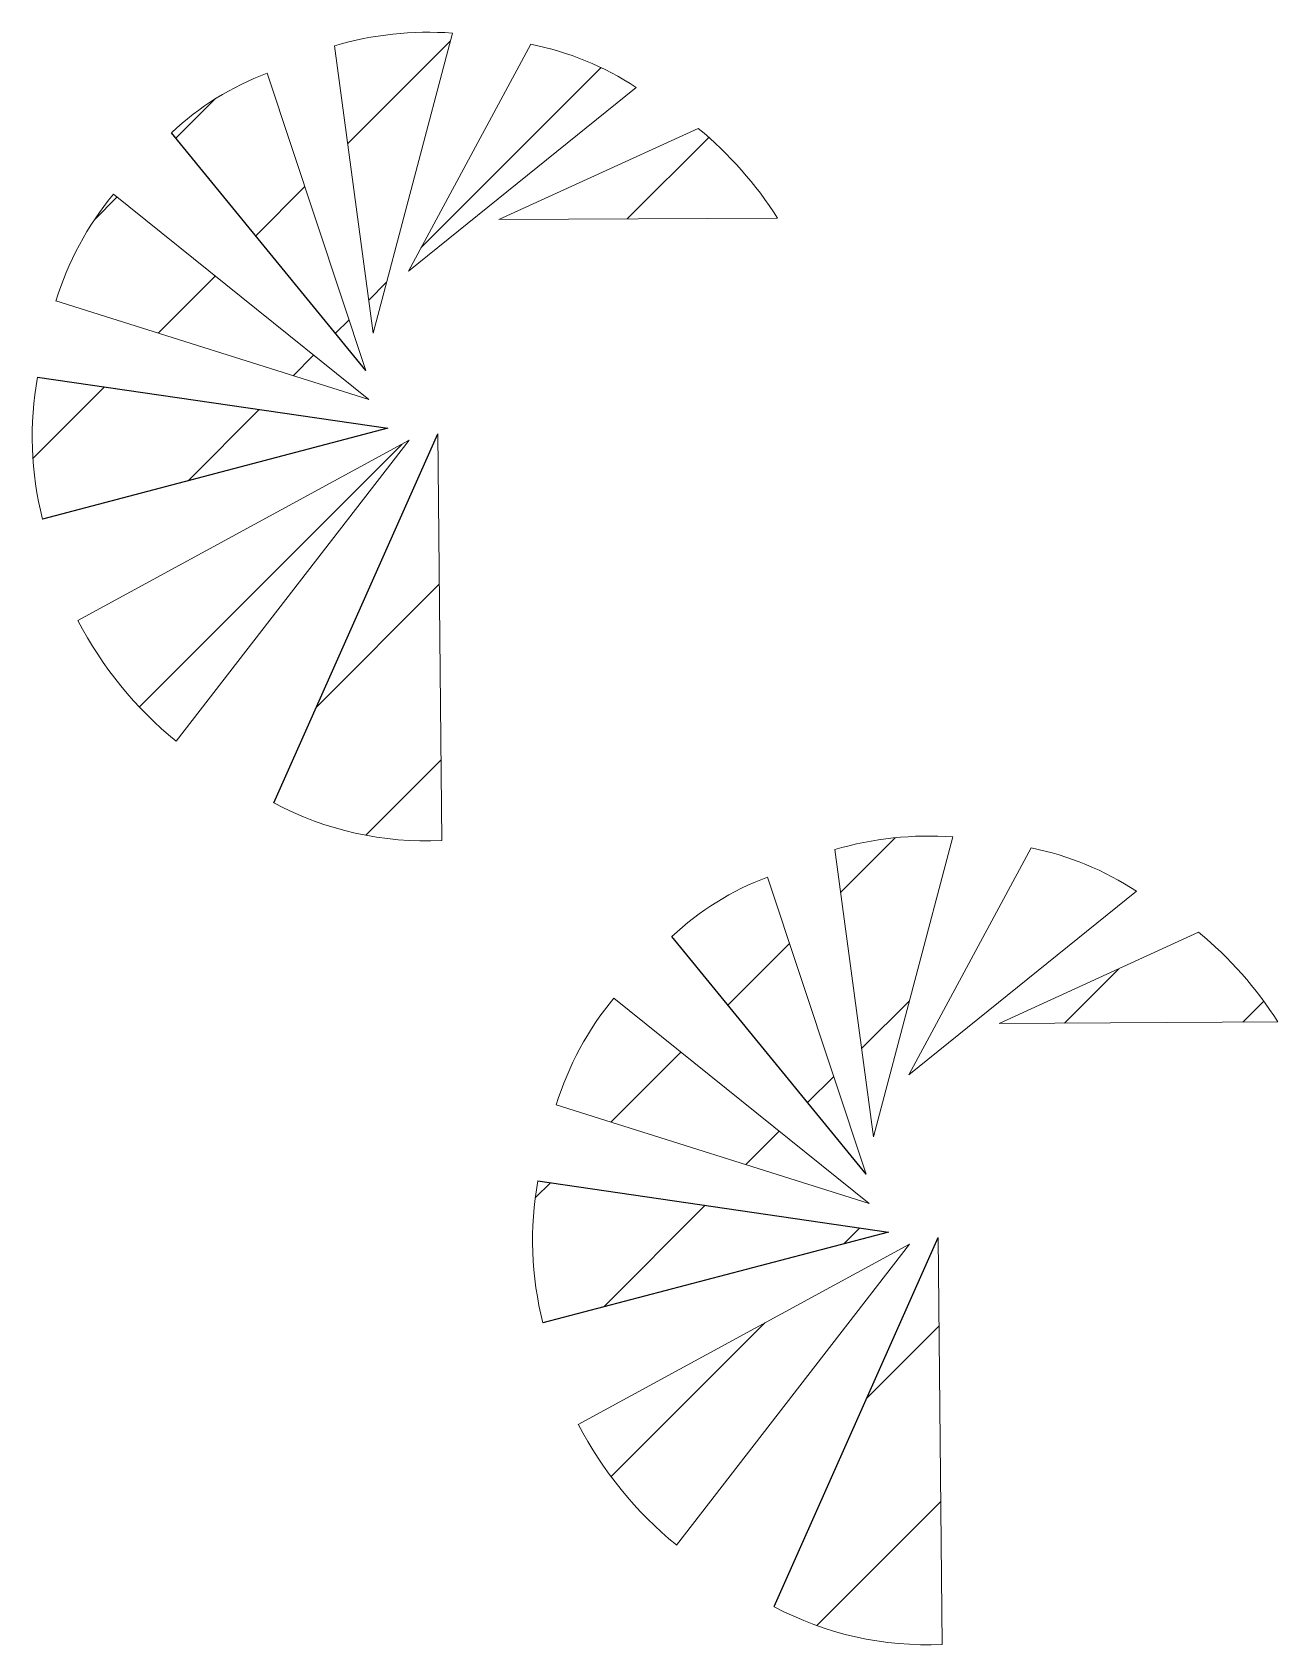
# Model space of a CAD drawing. Header units: millimetres. Extents: x -166 to 11123, y 0 to 690.
# Drawn here: x 11091.4 to 11122.94, y 648.79 to 689.61 of the extents above.
import ezdxf

# ---------------------------------------------------------------- set-up
doc = ezdxf.new("R2010")
doc.units = ezdxf.units.MM

# ---------------------------------------------------------------- blocks, each defined once
blk = doc.blocks.new('SW_HATCH_0')
at = {"color": 0, "linetype": 'Continuous', "lineweight": 18}
for p, q in [((0, 0), (-1.83, -1.83)), ((0.044, -4.446), (-3.095, -7.585))]:
    blk.add_line(p, q, dxfattribs=at)
blk = doc.blocks.new('SW_HATCH_1')
at = {"color": 0, "linetype": 'Continuous', "lineweight": 18}
blk.add_line((0, 0), (-3.896, -3.896), dxfattribs=at)
blk = doc.blocks.new('SW_HATCH_2')
at = {"color": 0, "linetype": 'Continuous', "lineweight": 18}
for p, q in [((0, 0), (-0.379, -0.379)), ((3.917, -0.573), (1.343, -3.147)), ((7.834, -1.146), (7.433, -1.548))]:
    blk.add_line(p, q, dxfattribs=at)
blk = doc.blocks.new('SW_HATCH_3')
at = {"color": 0, "linetype": 'Continuous', "lineweight": 18}
for p, q in [((0, 0), (-1.771, -1.771)), ((2.489, -2.001), (1.643, -2.847))]:
    blk.add_line(p, q, dxfattribs=at)
blk = doc.blocks.new('SW_HATCH_4')
at = {"color": 0, "linetype": 'Continuous', "lineweight": 18}
for p, q in [((0, 0), (-1.56, -1.56)), ((1.121, -3.369), (0.46, -4.03))]:
    blk.add_line(p, q, dxfattribs=at)
blk = doc.blocks.new('SW_HATCH_5')
at = {"color": 0, "linetype": 'Continuous', "lineweight": 18}
for p, q in [((0, 0), (-1.382, -1.382)), ((0.364, -4.126), (-0.847, -5.337))]:
    blk.add_line(p, q, dxfattribs=at)
blk = doc.blocks.new('SW_HATCH_6')
at = {"color": 0, "linetype": 'Continuous', "lineweight": 18}
for p, q in [((0, 0), (-1.374, -1.374)), ((3.668, -0.823), (3.14, -1.35))]:
    blk.add_line(p, q, dxfattribs=at)
blk = doc.blocks.new('SW_HATCH_7')
at = {"color": 0, "linetype": 'Continuous', "lineweight": 18}
for p, q in [((0, 0), (-3.116, -3.116)), ((0.044, -4.446), (-1.864, -6.354))]:
    blk.add_line(p, q, dxfattribs=at)
blk = doc.blocks.new('SW_HATCH_8')
at = {"color": 0, "linetype": 'Continuous', "lineweight": 18}
blk.add_line((0, 0), (-6.652, -6.652), dxfattribs=at)
blk = doc.blocks.new('SW_HATCH_9')
at = {"color": 0, "linetype": 'Continuous', "lineweight": 18}
for p, q in [((0, 0), (-1.815, -1.815)), ((3.917, -0.573), (2.111, -2.379))]:
    blk.add_line(p, q, dxfattribs=at)
blk = doc.blocks.new('SW_HATCH_10')
at = {"color": 0, "linetype": 'Continuous', "lineweight": 18}
for p, q in [((0, 0), (-0.562, -0.562)), ((2.489, -2.001), (1.045, -3.446)), ((4.978, -4.002), (4.459, -4.521))]:
    blk.add_line(p, q, dxfattribs=at)
blk = doc.blocks.new('SW_HATCH_11')
at = {"color": 0, "linetype": 'Continuous', "lineweight": 18}
for p, q in [((0, 0), (-0.992, -0.992)), ((2.27, -2.22), (1.028, -3.462)), ((3.391, -5.589), (3.048, -5.932))]:
    blk.add_line(p, q, dxfattribs=at)
blk = doc.blocks.new('SW_HATCH_12')
at = {"color": 0, "linetype": 'Continuous', "lineweight": 18}
for p, q in [((0, 0), (-2.598, -2.598)), ((-1.61, -6.1), (-2.063, -6.553))]:
    blk.add_line(p, q, dxfattribs=at)
blk = doc.blocks.new('SW_HATCH_13')
at = {"color": 0, "linetype": 'Continuous', "lineweight": 18}
blk.add_line((0, 0), (-4.562, -4.562), dxfattribs=at)
blk = doc.blocks.new('SW_HATCH_14')
at = {"color": 0, "linetype": 'Continuous', "lineweight": 18}
blk.add_line((0, 0), (-2.062, -2.062), dxfattribs=at)

msp = doc.modelspace()

# ---------------------------------------------------------------- linework, layer by layer
at = {"color": 179, "linetype": 'Continuous', "lineweight": 18, "true_color": 0x212142}
for p, q in [((11100.038, 681.991), (11102.042, 689.586)), ((11099.055, 689.265), (11100.038, 681.991)), ((11104.03, 689.306), (11100.929, 683.562)), ((11099.853, 681.044), (11097.351, 688.568)), ((11100.929, 683.562), (11106.696, 688.21)), ((11094.931, 687.064), (11099.853, 681.044)), ((11108.268, 687.171), (11103.22, 684.866)), ((11099.923, 680.308), (11093.459, 685.505)), ((11103.22, 684.866), (11110.272, 684.904)), ((11092.002, 682.804), (11099.923, 680.308)), ((11100.412, 679.581), (11091.539, 680.879)), ((11091.665, 677.284), (11100.412, 679.581)), ((11100.95, 679.279), (11092.561, 674.716)), ((11095.046, 671.661), (11100.95, 679.279)), ((11101.674, 679.443), (11097.521, 670.101)), ((11101.776, 669.146), (11101.674, 679.443)), ((11112.708, 661.643), (11114.712, 669.238)), ((11111.725, 668.917), (11112.708, 661.643)), ((11116.7, 668.958), (11113.6, 663.215)), ((11112.523, 660.697), (11110.021, 668.22)), ((11113.6, 663.215), (11119.366, 667.862)), ((11107.601, 666.716), (11112.523, 660.697)), ((11120.939, 666.823), (11115.89, 664.518)), ((11112.593, 659.96), (11106.129, 665.158)), ((11115.89, 664.518), (11122.943, 664.556)), ((11104.673, 662.456), (11112.593, 659.96)), ((11113.082, 659.233), (11104.21, 660.531)), ((11104.335, 656.936), (11113.082, 659.233)), ((11113.62, 658.932), (11105.231, 654.368)), ((11107.717, 651.313), (11113.62, 658.932)), ((11114.344, 659.096), (11110.191, 649.753)), ((11114.446, 648.798), (11114.344, 659.096))]:
    msp.add_line(p, q, dxfattribs=at)
at = {"color": 3, "true_color": 0x00ff00}
for p, q in [((11099.853, 681.044), (11094.931, 687.064)), ((11112.523, 660.697), (11107.601, 666.716))]:
    msp.add_line(p, q, dxfattribs=at)
at = {"color": 152, "linetype": 'Continuous', "lineweight": 18, "true_color": 0x0071e1}
for p, q in [((11093.459, 685.505), (11099.923, 680.308)), ((11099.923, 680.308), (11092.002, 682.804)), ((11106.129, 665.158), (11112.593, 659.96)), ((11112.593, 659.96), (11104.673, 662.456))]:
    msp.add_line(p, q, dxfattribs=at)
at = {"color": 2, "true_color": 0xffff00}
for p, q in [((11091.539, 680.879), (11100.412, 679.581)), ((11100.412, 679.581), (11091.665, 677.284)), ((11104.21, 660.531), (11113.082, 659.233)), ((11113.082, 659.233), (11104.335, 656.936))]:
    msp.add_line(p, q, dxfattribs=at)
at = {"color": 40, "linetype": 'Continuous', "lineweight": 18, "true_color": 0xffbf00}
for p, q in [((11092.561, 674.716), (11100.95, 679.279)), ((11100.95, 679.279), (11095.046, 671.661)), ((11105.231, 654.368), (11113.62, 658.932)), ((11113.62, 658.932), (11107.717, 651.313))]:
    msp.add_line(p, q, dxfattribs=at)
at = {"color": 1}
for p, q in [((11097.521, 670.101), (11101.674, 679.443)), ((11110.191, 649.753), (11114.344, 659.096))]:
    msp.add_line(p, q, dxfattribs=at)
at = {"color": 179, "linetype": 'Continuous', "lineweight": 18, "true_color": 0x212142}
for centre, radius, start, end in [((11101.446, 681.077), 8.53, 85.9928, 106.2807), ((11102.527, 681.859), 7.596, 56.7189, 78.5907), ((11099.849, 681.851), 7.167, 110.4041, 133.3327), ((11102.21, 679.796), 9.545, 32.3547, 50.5966), ((11099.582, 680.459), 7.934, 140.5104, 162.8158), ((11099.874, 679.37), 8.47, 169.7358, 194.2576), ((11101.253, 679.25), 9.804, 207.5515, 230.7239), ((11101.375, 677.319), 8.183, 241.9034, 272.8091), ((11114.116, 660.73), 8.53, 85.9928, 106.2807), ((11115.198, 661.512), 7.596, 56.7189, 78.5907), ((11112.519, 661.503), 7.167, 110.4041, 133.3327), ((11114.88, 659.448), 9.545, 32.3547, 50.5966), ((11112.253, 660.112), 7.934, 140.5104, 162.8158), ((11112.544, 659.022), 8.47, 169.7358, 194.2576), ((11113.923, 658.903), 9.804, 207.5515, 230.7239), ((11114.045, 656.971), 8.183, 241.9034, 272.8091)]:
    msp.add_arc(centre, radius, start, end, dxfattribs=at)

# ---------------------------------------------------------------- block references
at = {"color": 3, "linetype": 'Continuous', "lineweight": 18, "true_color": 0x00ff00}
for name, p in [('SW_HATCH_12', (11101.988, 689.381)), ('SW_HATCH_13', (11105.808, 688.711)), ('SW_HATCH_11', (11096.035, 687.918)), ('SW_HATCH_14', (11108.533, 686.945)), ('SW_HATCH_5', (11113.253, 669.215)), ('SW_HATCH_4', (11110.579, 666.541)), ('SW_HATCH_6', (11118.919, 665.901))]:
    msp.add_blockref(name, p, dxfattribs=at)
at = {"color": 152, "linetype": 'Continuous', "lineweight": 18, "true_color": 0x0071e1}
for name, p in [('SW_HATCH_10', (11093.549, 685.433)), ('SW_HATCH_3', (11107.829, 663.791))]:
    msp.add_blockref(name, p, dxfattribs=at)
at = {"color": 2, "linetype": 'Continuous', "lineweight": 18, "true_color": 0xffff00}
for name, p in [('SW_HATCH_9', (11093.237, 680.63)), ('SW_HATCH_2', (11104.523, 660.485))]:
    msp.add_blockref(name, p, dxfattribs=at)
at = {"color": 40, "linetype": 'Continuous', "lineweight": 18, "true_color": 0xffbf00}
for name, p in [('SW_HATCH_8', (11100.768, 679.181)), ('SW_HATCH_1', (11109.958, 656.94))]:
    msp.add_blockref(name, p, dxfattribs=at)
at = {"color": 1, "linetype": 'Continuous', "lineweight": 18}
for name, p in [('SW_HATCH_7', (11101.712, 675.634)), ('SW_HATCH_0', (11114.366, 656.858))]:
    msp.add_blockref(name, p, dxfattribs=at)

doc.saveas('drawing.dxf')
